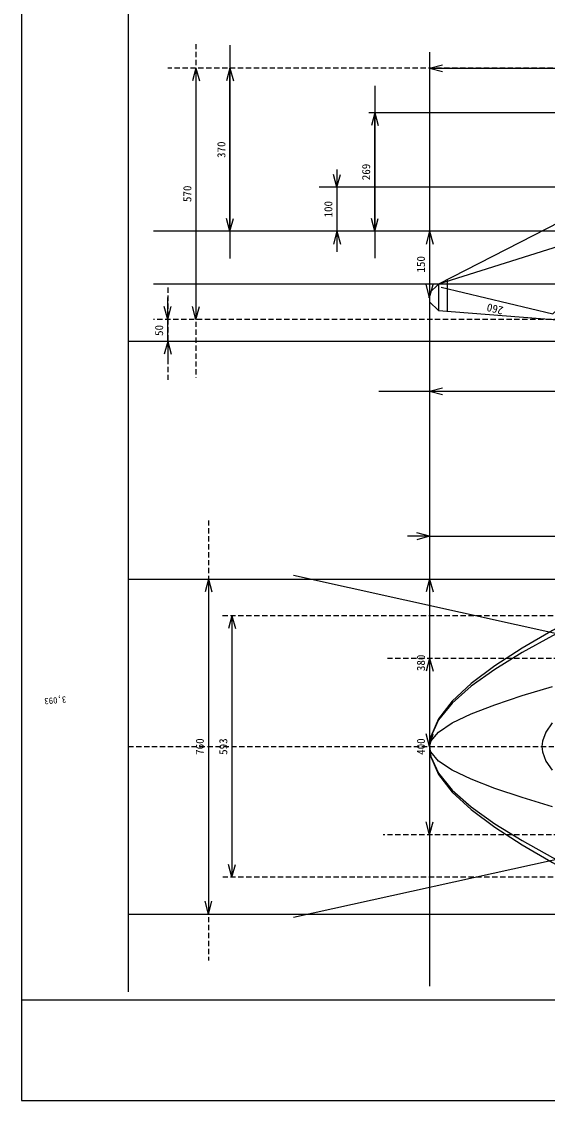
# Model space of a CAD drawing. Units: millimetres, scale not verified. Extents: x -7131 to 2872, y -1658 to 2951.
# Drawn here: x -2315 to -1122, y -1658 to 790 of the extents above; entities that cross this region are included whole.
import ezdxf
from ezdxf.enums import TextEntityAlignment as Align

# ---------------------------------------------------------------- set-up
doc = ezdxf.new("R2010")
doc.units = ezdxf.units.MM
doc.header["$LTSCALE"] = 10
doc.linetypes.add('DASHED1', pattern=[1.8, 1.2, -0.6])
for name, color, linetype in [('0-4_車輪', 7, 'Continuous'), ('0-7_指示線', 4, 'Continuous'), ('0-8_カバー全', 7, 'Continuous'), ('0-D_寸法線', 4, 'Continuous'), ('0-F_基準線', 7, 'Continuous')]:
    doc.layers.add(name, color=color, linetype=linetype)
doc.styles.add('ＭＳ ゴシック', font='')
doc.styles.get('ＭＳ ゴシック').set_extended_font_data('MS Gothic')

msp = doc.modelspace()

# ---------------------------------------------------------------- linework, layer by layer
at = {"layer": '0-7_指示線', "color": 7}
for q in [(1410.44, -475.12), (-1389.56, -1235.12)]:
    msp.add_line((-1389.56, -475.12), q, dxfattribs=at)
at = {"layer": '0-7_指示線', "color": 7, "linetype": 'DASHED1'}
for p, q in [((-915.36, -655.12), (-1489.2, -655.12)), ((-915.36, -1055.12), (-1495.01, -1055.12))]:
    msp.add_line(p, q, dxfattribs=at)
at = {"layer": '0-7_指示線'}
for p, q in [((-1389.56, -655.12), (-1397.33, -684.1)), ((-1389.56, -655.12), (-1389.56, -1055.12)), ((-1389.56, -655.12), (-1381.8, -684.1)), ((-1389.56, -1055.12), (-1397.33, -1026.15)), ((-1389.56, -1055.12), (-1381.8, -1026.15))]:
    msp.add_line(p, q, dxfattribs=at)
at = {"layer": '0-8_カバー全', "color": 5}
for p, q in [((-1389.56, 720.53), (-1389.56, -1398.52)), ((-915.36, 313.99), (-2015.64, 313.99))]:
    msp.add_line(p, q, dxfattribs=at)
at = {"layer": '0-8_カバー全', "color": 4}
for p, q in [((-1389.56, 313.99), (-1397.33, 285.01)), ((-1389.56, 313.99), (-1381.8, 285.01)), ((-1389.56, 313.99), (-1389.56, 163.99)), ((-1389.56, 163.99), (-1397.33, 192.97)), ((-1389.56, 163.99), (-1381.8, 192.97)), ((-1891.33, -475.12), (-1899.1, -504.1)), ((-1891.33, -475.12), (-1891.33, -1235.12)), ((-1891.33, -475.12), (-1883.57, -504.1)), ((-1389.56, -475.12), (-1397.33, -504.1)), ((-1389.56, -475.12), (-1389.56, -855.12)), ((-1389.56, -475.12), (-1381.8, -504.1)), ((-1389.56, -855.12), (-1397.33, -826.15)), ((-1389.56, -855.12), (-1381.8, -826.15)), ((-1891.33, -1235.12), (-1899.1, -1206.15)), ((-1891.33, -1235.12), (-1883.57, -1206.15))]:
    msp.add_line(p, q, dxfattribs=at)
at = {"layer": '0-8_カバー全'}
for p, q in [((-989.41, 313.99), (-1369.56, 193.99)), ((-1349.56, 204.22), (-1349.56, 132.45)), ((-916.48, 193.99), (-2015.64, 193.99)), ((-1389.56, 163.99), (-1392.07, 163.99)), ((-1369.56, 133.99), (-1389.56, 153.99)), ((-2073.36, -475.12), (1896.4, -475.12)), ((-2073.36, -1235.12), (-915.31, -1235.12))]:
    msp.add_line(p, q, dxfattribs=at)
for points in [[(-939.56, 413.99), (-1369.56, 193.99), (-1369.56, 133.99)], [(-1369.56, 193.99), (-1389.56, 173.99), (-1389.56, 153.99)], [(-1369.56, 133.99), (-1109.56, 113.99), (-969.56, 113.99)], [(-916.48, -489.02), (-961.35, -512.21), (-1037.67, -552.17), (-1111.07, -592.14), (-1179.7, -632.11), (-1241.72, -672.07), (-1295.29, -712.04), (-1338.55, -752.01), (-1369.66, -791.98), (-1386.78, -831.94), (-1389.56, -855.12), (-1386.78, -878.31), (-1369.66, -918.27), (-1338.55, -958.24), (-1295.29, -998.21), (-1241.72, -1038.17), (-1179.7, -1078.14), (-1111.07, -1118.11), (-1037.67, -1158.08), (-961.35, -1198.04), (-916.48, -1221.22)], [(-915.36, -504.99), (-960.34, -527.16), (-1036.84, -565.39), (-1110.41, -603.61), (-1179.21, -641.84), (-1241.38, -680.06), (-1295.07, -718.28), (-1338.43, -756.51), (-1369.62, -794.73), (-1386.77, -832.95), (-1389.56, -855.12), (-1386.77, -877.29), (-1369.62, -915.52), (-1338.43, -953.74), (-1295.07, -991.97), (-1241.38, -1030.19), (-1179.21, -1068.41), (-1110.41, -1106.64), (-1036.84, -1144.86), (-960.34, -1183.08), (-915.36, -1205.25)], [(-1111, -991.61), (-1179.65, -970.87), (-1241.69, -950.12), (-1295.27, -929.38), (-1338.54, -908.64), (-1369.66, -887.9), (-1386.78, -867.16), (-1389.56, -855.12), (-1386.78, -843.09), (-1369.66, -822.35), (-1338.54, -801.61), (-1295.27, -780.87), (-1241.69, -760.12), (-1179.65, -739.38), (-1111, -718.64)], [(-1111.44, -801.61), (-1125.82, -822.35), (-1133.73, -843.09), (-1135.02, -855.12), (-1133.73, -867.16), (-1125.82, -887.9), (-1111.44, -908.64)]]:
    msp.add_lwpolyline(points, dxfattribs=at)
at = {"layer": '0-D_寸法線', "linetype": 'DASHED1'}
for p, q in [((-1919.67, 738.78), (-1919.67, -17.45)), ((-786.36, 683.99), (-1983.66, 683.99)), ((-1983.66, 186.15), (-1983.66, -23.27)), ((-915.36, 113.99), (-2015.64, 113.99)), ((-1891.33, -341.86), (-1891.33, -1340.8)), ((-209.56, -558.62), (-1864.69, -558.62)), ((-2073.36, -855.12), (1896.4, -855.12)), ((-209.56, -1151.62), (-1858.56, -1151.62))]:
    msp.add_line(p, q, dxfattribs=at)
at = {"layer": '0-D_寸法線', "color": 7}
for p, q in [((-1842.41, 736.22), (-1842.41, 252.01)), ((-1513.95, 643.76), (-1513.95, 253.07)), ((-636.36, 582.99), (-1527.27, 582.99)), ((-1599.72, 453.74), (-1599.72, 267.59)), ((-939.56, 413.99), (-1640.44, 413.99)), ((-1505.07, -48.84), (4.44, -48.84))]:
    msp.add_line(p, q, dxfattribs=at)
at = {"layer": '0-D_寸法線'}
for p, q in [((-1389.56, 683.99), (-1360.59, 691.75)), ((-1919.67, 683.99), (-1927.43, 655.01)), ((-1919.67, 683.99), (-1919.67, 113.99)), ((-1919.67, 683.99), (-1911.9, 655.01)), ((-1842.41, 683.99), (-1850.18, 655.01)), ((-1842.41, 313.99), (-1842.41, 683.99)), ((-1842.41, 683.99), (-1834.65, 655.01)), ((-1389.56, 683.99), (10.44, 683.99)), ((-1389.56, 683.99), (-1360.59, 676.22)), ((-1513.95, 582.99), (-1521.72, 554.01)), ((-1513.95, 313.99), (-1513.95, 582.99)), ((-1513.95, 582.99), (-1506.19, 554.01)), ((-1599.72, 413.99), (-1607.49, 442.97)), ((-1599.72, 413.99), (-1591.96, 442.97)), ((-1599.72, 413.99), (-1599.72, 313.99)), ((-1842.41, 313.99), (-1850.18, 342.97)), ((-1842.41, 313.99), (-1834.65, 342.97)), ((-1513.95, 313.99), (-1521.72, 342.97)), ((-1513.95, 313.99), (-1506.19, 342.97)), ((-1599.72, 313.99), (-1607.49, 285.01)), ((-1599.72, 313.99), (-1591.96, 285.01)), ((-1983.66, 113.99), (-1983.66, 163.99)), ((-1983.66, 113.99), (-1991.42, 142.97)), ((-1983.66, 113.99), (-1975.89, 142.97)), ((-1919.67, 113.99), (-1927.43, 142.97)), ((-1919.67, 113.99), (-1911.9, 142.97)), ((-1983.66, 63.99), (-1983.66, 113.99)), ((-1983.66, 63.99), (-1991.42, 35.01)), ((-1983.66, 63.99), (-1983.66, 13.99)), ((-1983.66, 63.99), (-1975.89, 35.01)), ((-1389.56, -48.84), (-1360.59, -41.07)), ((-1389.56, -48.84), (-209.56, -48.84)), ((-1389.56, -48.84), (-1360.59, -56.6)), ((-1389.56, -378.12), (-1439.56, -378.12)), ((-1389.56, -378.12), (-1418.54, -370.35)), ((-1389.56, -378.12), (-1418.54, -385.88)), ((-1389.56, -378.12), (1410.44, -378.12)), ((-1838.05, -558.62), (-1845.82, -587.6)), ((-1838.05, -558.62), (-1838.05, -1151.62)), ((-1838.05, -558.62), (-1838.05, -1151.62)), ((-1838.05, -558.62), (-1830.29, -587.6)), ((-1838.05, -1151.62), (-1845.82, -1122.65)), ((-1838.05, -1151.62), (-1830.29, -1122.65))]:
    msp.add_line(p, q, dxfattribs=at)
at = {"layer": '0-F_基準線'}
for p, q in [((-2315.24, 1634.63), (-2315.24, -1657.89)), ((-2073.36, 1376.32), (-2073.36, -1411.84)), ((863.64, 63.99), (-2073.36, 63.99)), ((-2315.24, -1430.01), (1922.66, -1430.01)), ((-2315.24, -1657.89), (1922.66, -1657.89))]:
    msp.add_line(p, q, dxfattribs=at)
at = {"layer": '0-F_基準線', "linetype": 'DASHED1'}
msp.add_line((-1389.56, 683.99), (-1389.56, -1394.08), dxfattribs=at)
at = {"layer": '0-F_基準線', "color": 3}
for q in [(-1698.61, -467.02), (-1698.61, -1243.23)]:
    msp.add_line((55.23, -855.12), q, dxfattribs=at)
msp.add_lwpolyline([(-1363.13, 186.83), (-1110.26, 126.39), (-772.49, 438.66)], dxfattribs=at)

# ---------------------------------------------------------------- texts
at = {"layer": '0-4_車輪', "color": 4, "style": 'ＭＳ ゴシック'}
msp.add_text('3,093', height=14.66, rotation=185.053, dxfattribs=at).set_placement((-2215.01, -736.6), align=Align.BOTTOM_LEFT)
at = {"layer": '0-7_指示線', "style": 'ＭＳ ゴシック'}
msp.add_text('400', height=18.33, rotation=90, dxfattribs=at).set_placement((-1394.56, -873.87), align=Align.BOTTOM_LEFT)
at = {"layer": '0-8_カバー全', "color": 4, "style": 'ＭＳ ゴシック'}
for s, p in [('150', (-1394.56, 220.24)), ('380', (-1394.56, -683.87)), ('760', (-1896.33, -873.87))]:
    msp.add_text(s, height=18.33, rotation=90, dxfattribs=at).set_placement(p, align=Align.BOTTOM_LEFT)
at = {"layer": '0-D_寸法線', "style": 'ＭＳ ゴシック'}
for s, p in [('370', (-1847.41, 480.24)), ('269', (-1518.95, 429.74)), ('570', (-1924.67, 380.24)), ('100', (-1604.72, 345.24)), ('50', (-1988.66, 76.49)), ('593', (-1843.05, -873.87))]:
    msp.add_text(s, height=18.33, rotation=90, dxfattribs=at).set_placement(p, align=Align.BOTTOM_LEFT)
at = {"layer": '0-F_基準線', "color": 4, "style": 'ＭＳ ゴシック'}
msp.add_text('260', height=18.33, rotation=166.559, dxfattribs=at).set_placement((-1219.62, 147.39), align=Align.BOTTOM_LEFT)

doc.saveas('drawing.dxf')
